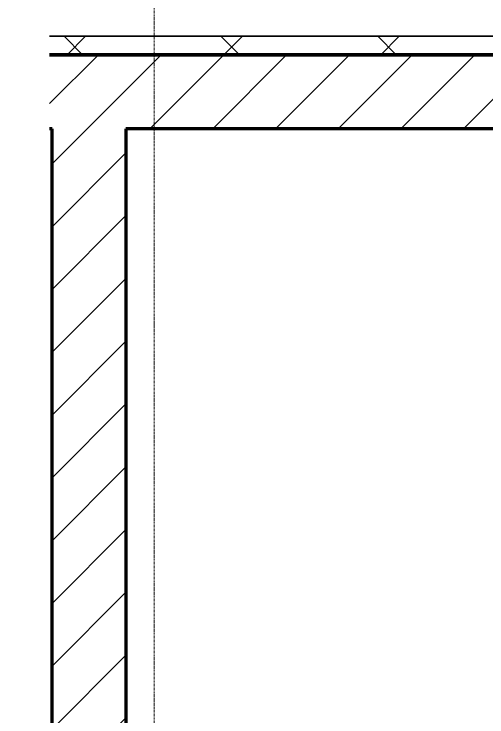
# Model space of a CAD drawing. Header units: millimetres. Extents: x -726012 to -647389, y -20772 to 18805.
# Drawn here: x -722262 to -720982, y 1159 to 3059 of the extents above; entities that cross this region are included whole.
import ezdxf
from ezdxf.xclip import XClip

# ---------------------------------------------------------------- set-up
doc = ezdxf.new("R2010")
doc.units = ezdxf.units.MM
doc.header["$XCLIPFRAME"] = 0
doc.linetypes.add('DPA_Grid _ Level 100', pattern=[10, 5.5, -1.6, 1.3, -1.6])
for name, color, linetype, lineweight in [('A-GLAZ-CURT', 2, 'Continuous', 9), ('A-WALL', 5, 'Continuous', 35), ('A-WALL-FNSH', 2, 'Continuous', 35), ('A-WALL-PATT', 1, 'Continuous', 35), ('S-GRID', 251, 'Continuous', 9)]:
    doc.layers.add(name, color=color, linetype=linetype, lineweight=lineweight)
doc.layers.add('A11_ALU.SOLID SHEET', color=2, linetype='Continuous')
pattern_1 = [(45, (0, 0), (-84.852814, 84.852814), [])]

# ---------------------------------------------------------------- blocks, each defined once
blk = doc.blocks.new('PPLS-PP19_Custom Tile Pattern - Custom Tile Pattern-16106263-4233-01 ENLARGED MULTI-PURPOSE LEVEL - REFLECTED CEILING PLAN - SHEET 4')
at = {"layer": 'A-GLAZ-CURT'}
for p, q in [((-300, 0), (300, 0)), ((300, 0), (-300, 0)), ((-293.1, 0), (-275.8, 0)), ((-275.8, 0), (-293.1, 0)), ((-222.3, 0), (-205, 0)), ((-205, 0), (-222.3, 0)), ((196, 0), (209.7, 0)), ((209.7, 0), (196, 0)), ((210.2, 0), (213.3, 0)), ((213.3, 0), (210.2, 0)), ((230.1, 0), (300, 0)), ((-300, -50), (300, -50)), ((300, -50), (-300, -50))]:
    blk.add_line(p, q, dxfattribs=at)
at = {"layer": 'A-GLAZ-CURT', "flags": 128}
for points in [[(-300, 0), (-291.6, 0), (-283.3, 0), (-275.2, 0), (-267.3, 0), (-259.5, 0), (-251.8, 0), (-244.2, 0), (-236.7, 0), (-229.4, 0), (-222.1, 0), (-214.8, 0), (-207.7, 0), (-200.8, 0)], [(-125.2, 0), (-128.5, 0), (-134.2, 0), (-140, 0), (-145.5, 0), (-150.6, 0), (-155.5, 0), (-160.3, 0), (-164.9, 0), (-169.6, 0), (-174.5, 0), (-179.5, 0), (-184.8, 0), (-190.4, 0), (-196.4, 0), (-202.6, 0), (-209, 0), (-215.7, 0), (-222.6, 0), (-229.7, 0), (-237, 0), (-244.4, 0), (-252, 0), (-259.7, 0), (-267.5, 0), (-275.5, 0), (-283.6, 0), (-291.7, 0), (-300, 0)], [(-199.9, 0), (-194, 0), (-187.5, 0), (-181.4, 0), (-175.6, 0), (-170.3, 0), (-165.6, 0), (-162, 0), (-159.5, 0), (-157.5, 0), (-154.5, 0), (-149.4, 0), (-141.8, 0), (-132.8, 0), (-126.1, 0)]]:
    blk.add_lwpolyline(points, dxfattribs=at)
at = {"layer": 'A-GLAZ-CURT'}
for points, knots in [([(-300, 0), (-284.7, 0), (-236.6, 0), (-179.7, 0), (-143.9, 0), (-131.5, 0)], [-5323.127839, -5323.127839, -5323.127839, -5323.127839, -4502.809032, -2700.551212, -1357.974088, -1357.974088, -1357.974088, -1357.974088]), ([(-199.9, 0), (-204.5, 0), (-229.9, 0), (-262.6, 0), (-294.5, 0), (-300, 0)], [-15457.363222, -15457.363222, -15457.363222, -15457.363222, -15131.813646, -13729.592194, -13439.944408, -13439.944408, -13439.944408, -13439.944408]), ([(-137.9, 0), (-140.6, 0), (-147.7, 0), (-147.7, 0), (-158.7, 0), (-174, 0), (-185.6, 0), (-209.8, 0), (-232, 0), (-255.2, 0), (-262.6, 0), (-264.9, 0), (-265.4, 0)], [-3187.727384, -3187.727384, -3187.727384, -3187.727384, -2919.378265, -2477.344047, -2237.412286, -2029.680487, -1755.085331, -1400.429864, -858.079193, -543.655514, -208.940337, 0, 0, 0, 0]), ([(-258.6, 0), (-257.9, 0), (-254.3, 0), (-241.2, 0), (-226, 0), (-213.1, 0), (-205.2, 0), (-201.1, 0), (-200, 0)], [-5722.54675, -5722.54675, -5722.54675, -5722.54675, -5657.471696, -5413.335975, -5017.494783, -4832.723979, -4666.091899, -4608.762483, -4608.762483, -4608.762483, -4608.762483]), ([(-200.7, 0), (-208, 0), (-217.8, 0), (-231.3, 0), (-233.5, 0), (-234, 0)], [-1365.823924, -1365.823924, -1365.823924, -1365.823924, -978.033455, -846.069444, -682.911962, -682.911962, -682.911962, -682.911962]), ([(-233.5, 0), (-233.4, 0), (-232.4, 0), (-230.7, 0), (-225.3, 0), (-223.6, 0)], [-455.274641, -455.274641, -455.274641, -455.274641, -440.605512, -119.536984, 0, 0, 0, 0]), ([(-223.6, 0), (-219.4, 0), (-206.2, 0), (-188.6, 0), (-169, 0), (-152.1, 0), (-138.8, 0), (-132.7, 0), (-131.5, 0)], [-5463.295695, -5463.295695, -5463.295695, -5463.295695, -5161.076232, -4739.070012, -4465.409639, -4149.119819, -3839.893365, -3752.556287, -3752.556287, -3752.556287, -3752.556287]), ([(-199.9, 0), (-195.2, 0), (-184.8, 0), (-171.8, 0), (-158.7, 0), (-157.2, 0)], [-4605.565332, -4605.565332, -4605.565332, -4605.565332, -4349.945572, -4000.813434, -3840.635403, -3840.635403, -3840.635403, -3840.635403]), ([(-133.8, 0), (-135.5, 0), (-137.8, 0), (-149.3, 0), (-162, 0), (-177.9, 0), (-191.8, 0), (-199.1, 0), (-199.9, 0)], [-2731.647847, -2731.647847, -2731.647847, -2731.647847, -2418.507304, -2308.929706, -2113.765672, -1763.376603, -1422.553702, -1379.947722, -1379.947722, -1379.947722, -1379.947722]), ([(-132.1, 0), (-133, 0), (-152.8, 0), (-175.3, 0), (-199.1, 0)], [-17217.297136, -17217.297136, -17217.297136, -17217.297136, -17136.203329, -15473.903569, -15473.903569, -15473.903569, -15473.903569]), ([(-152.3, 0), (-151, 0), (-147.7, 0), (-143.6, 0), (-138.6, 0)], [-3494.978217, -3494.978217, -3494.978217, -3494.978217, -3371.022232, -3227.460399, -3227.460399, -3227.460399, -3227.460399]), ([(-118.8, 0), (-121.9, 0), (-126.3, 0), (-137, 0), (-147.5, 0), (-150, 0), (-150.6, 0)], [-5938.474035, -5938.474035, -5938.474035, -5938.474035, -5700.061948, -5508.838257, -5298.784692, -5196.16478, -5196.16478, -5196.16478, -5196.16478]), ([(-150.3, 0), (-150.1, 0), (-147.7, 0), (-143.5, 0), (-135, 0), (-131.6, 0)], [-4948.728362, -4948.728362, -4948.728362, -4948.728362, -4883.323924, -4440.880425, -4206.419108, -4206.419108, -4206.419108, -4206.419108]), ([(-26.8, 0), (-27.8, 0), (-36.2, 0), (-53.5, 0), (-78.2, 0), (-110.9, 0), (-130.5, 0), (-147.7, 0), (-149.1, 0)], [-8718.362214, -8718.362214, -8718.362214, -8718.362214, -8532.293389, -8073.216054, -7508.296369, -7004.680444, -6449.282163, -6277.220794, -6277.220794, -6277.220794, -6277.220794]), ([(-148.2, 0), (-146.9, 0), (-140.1, 0), (-137.3, 0), (-134.4, 0), (-132, 0), (-131.7, 0)], [-6162.058746, -6162.058746, -6162.058746, -6162.058746, -6017.569127, -5560.701257, -5364.112219, -5347.262158, -5347.262158, -5347.262158, -5347.262158]), ([(-132.6, 0), (-134.4, 0), (-140.7, 0), (-146.1, 0), (-146.9, 0)], [-840.6849, -840.6849, -840.6849, -840.6849, -741.901385, -489.130243, -489.130243, -489.130243, -489.130243]), ([(-146.7, 0), (-146.6, 0), (-145.5, 0), (-139.2, 0), (-134, 0), (-131.5, 0)], [-420.34245, -420.34245, -420.34245, -420.34245, -406.956646, -290.263673, -148.466166, -148.466166, -148.466166, -148.466166]), ([(-132.1, 0), (-133, 0), (-133.6, 0), (-134.1, 0), (-134.1, 0)], [-8393.731839, -8393.731839, -8393.731839, -8393.731839, -8266.114998, -8246.473386, -8246.473386, -8246.473386, -8246.473386]), ([(-120.1, 0), (-120.1, 0), (-120.2, 0), (-121.3, 0), (-129.2, 0), (-133.8, 0)], [-2933.992132, -2933.992132, -2933.992132, -2933.992132, -2920.575025, -2840.280255, -2731.647847, -2731.647847, -2731.647847, -2731.647847]), ([(-72.9, 0), (-75.5, 0), (-90.8, 0), (-112.3, 0), (-131.5, 0)], [-19442.345229, -19442.345229, -19442.345229, -19442.345229, -18935.241197, -17233.577121, -17233.577121, -17233.577121, -17233.577121]), ([(-131.5, 0), (-129.3, 0), (-122.7, 0), (-107.3, 0), (-90.4, 0), (-75.3, 0), (-68.4, 0), (-65.1, 0), (-63.6, 0)], [-4205.913318, -4205.913318, -4205.913318, -4205.913318, -4054.690705, -3793.097032, -3402.597032, -3144.956779, -3050.982048, -2969.237017, -2969.237017, -2969.237017, -2969.237017]), ([(-86.2, 0), (-91.4, 0), (-104.1, 0), (-120.3, 0), (-130, 0), (-131.5, 0)], [-1681.3698, -1681.3698, -1681.3698, -1681.3698, -1374.161226, -945.742622, -859.777013, -859.777013, -859.777013, -859.777013]), ([(-131.1, 0), (-129.8, 0), (-126.6, 0), (-124.2, 0), (-123.4, 0), (-123.3, 0)], [-3743.369272, -3743.369272, -3743.369272, -3743.369272, -3647.167523, -3488.92562, -3439.852845, -3439.852845, -3439.852845, -3439.852845]), ([(-130.9, 0), (-130.6, 0), (-127.6, 0), (-117.3, 0), (-92, 0), (-75.7, 0), (-66.9, 0), (-64.1, 0)], [-7362.922666, -7362.922666, -7362.922666, -7362.922666, -7293.749979, -6839.55839, -6236.997189, -5713.340575, -5301.30432, -5301.30432, -5301.30432, -5301.30432]), ([(-130.8, 0), (-127.7, 0), (-120.2, 0), (-110.8, 0), (-99.5, 0), (-91.5, 0)], [-1330.78196, -1330.78196, -1330.78196, -1330.78196, -1002.059161, -460.363443, 0, 0, 0, 0]), ([(-113.4, 0), (-113.4, 0), (-114, 0), (-119.7, 0), (-125.4, 0), (-127, 0), (-127.4, 0)], [-328.499627, -328.499627, -328.499627, -328.499627, -282.672656, -98.539552, -24.539552, 0, 0, 0, 0]), ([(-126.5, 0), (-122.4, 0), (-108.7, 0), (-86.7, 0), (-63.4, 0), (-54.4, 0), (-48.5, 0), (-30.8, 0), (-18.6, 0), (-1.3, 0), (4.5, 0)], [-5231.017328, -5231.017328, -5231.017328, -5231.017328, -4994.692869, -4542.524482, -4008.285538, -3689.699207, -3546.54457, -3315.260113, -2864.387349, -2490.960632, -2490.960632, -2490.960632, -2490.960632]), ([(-125.2, 0), (-124.9, 0), (-122, 0), (-113, 0), (-98.9, 0), (-85.3, 0), (-71.7, 0), (-65.9, 0), (-65.1, 0)], [-3362.7396, -3362.7396, -3362.7396, -3362.7396, -3342.215224, -3074.362186, -2902.289527, -2605.247022, -2322.099534, -2241.8264, -2241.8264, -2241.8264, -2241.8264]), ([(-122.1, 0), (-122, 0), (-121.7, 0), (-121.2, 0), (-120.9, 0)], [-3136.336417, -3136.336417, -3136.336417, -3136.336417, -3110.304437, -3035.164275, -3035.164275, -3035.164275, -3035.164275]), ([(-36.3, 0), (-36.4, 0), (-37.3, 0), (-45, 0), (-46.1, 0), (-60.6, 0), (-81.2, 0), (-99.5, 0), (-114, 0), (-117.3, 0), (-118.8, 0)], [-1855.773136, -1855.773136, -1855.773136, -1855.773136, -1810.870157, -1672.078046, -1405.135169, -1060.00838, -740.068933, -229.489605, -116.330425, 0, 0, 0, 0]), ([(-117.7, 0), (-117.2, 0), (-114.8, 0), (-113.4, 0), (-113.4, 0)], [-821.249067, -821.249067, -821.249067, -821.249067, -394.672656, -330.879064, -330.879064, -330.879064, -330.879064]), ([(-63.2, 0), (-69.5, 0), (-86.1, 0), (-107.6, 0), (-116.6, 0), (-117.6, 0)], [-2766.685341, -2766.685341, -2766.685341, -2766.685341, -2193.204658, -1433.981041, -985.49888, -985.49888, -985.49888, -985.49888]), ([(-115.8, 0), (-115, 0), (-110.4, 0), (-96.8, 0), (-79.7, 0), (-68.6, 0), (-63.2, 0)], [-5724.064692, -5724.064692, -5724.064692, -5724.064692, -5430.283136, -5103.229623, -4799.173296, -4514.746064, -4514.746064, -4514.746064, -4514.746064]), ([(5.2, 0), (4.4, 0), (0.6, 0), (-12.2, 0), (-25.6, 0), (-40, 0), (-56.2, 0), (-75.6, 0), (-94, 0), (-112, 0), (-114.9, 0), (-115.6, 0)], [-2782.649072, -2782.649072, -2782.649072, -2782.649072, -2720.818881, -2518.50168, -2125.455881, -1792.521578, -1466.981642, -1208.454564, -789.402658, -501.969187, -243.577221, -243.577221, -243.577221, -243.577221]), ([(-91.5, 0), (-90.1, 0), (-84.7, 0), (-77.4, 0), (-72.7, 0), (-72.6, 0), (-72.6, 0)], [-19832.387487, -19832.387487, -19832.387487, -19832.387487, -19753.885894, -19541.04734, -19478.625389, -19471.062469, -19471.062469, -19471.062469, -19471.062469]), ([(-64, 0), (-64.1, 0), (-72.5, 0), (-80.6, 0), (-86.2, 0)], [-2171.769325, -2171.769325, -2171.769325, -2171.769325, -2007.031671, -1681.3698, -1681.3698, -1681.3698, -1681.3698]), ([(-29, 0), (-34, 0), (-43.7, 0), (-56.4, 0), (-71.7, 0), (-77.8, 0), (-82.7, 0), (-83.3, 0), (-83.3, 0)], [-2680.714891, -2680.714891, -2680.714891, -2680.714891, -2413.671296, -2161.752162, -2006.592567, -1646.621388, -1424.436217, -1393.971743, -1393.971743, -1393.971743, -1393.971743]), ([(-83.3, 0), (-83.3, 0), (-82.9, 0), (-76.1, 0), (-63, 0), (-48.1, 0), (-36.5, 0), (-33.6, 0), (-29.9, 0), (-28.6, 0)], [-1393.4169, -1393.4169, -1393.4169, -1393.4169, -1353.722004, -1274.333717, -1073.56893, -651.549973, -296.515819, -83.513472, 0, 0, 0, 0]), ([(-64.2, 0), (-65.2, 0), (-66.2, 0), (-66.4, 0), (-66.4, 0)], [-2664.77252, -2664.77252, -2664.77252, -2664.77252, -2542.574734, -2498.224237, -2498.224237, -2498.224237, -2498.224237]), ([(-66.4, 0), (-66.4, 0), (-65.3, 0), (-63.8, 0), (-63.3, 0)], [-2493.31794, -2493.31794, -2493.31794, -2493.31794, -2315.303971, -2211.833632, -2211.833632, -2211.833632, -2211.833632]), ([(31.2, 0), (26, 0), (12, 0), (-16.9, 0), (-44.7, 0), (-60.6, 0), (-63.4, 0)], [-4496.803627, -4496.803627, -4496.803627, -4496.803627, -4222.080604, -3745.412743, -2981.410125, -2692.562022, -2692.562022, -2692.562022, -2692.562022]), ([(-63.1, 0), (-62.4, 0), (-61.2, 0), (-60.4, 0), (-60, 0)], [-5246.884568, -5246.884568, -5246.884568, -5246.884568, -5140.470607, -5006.787413, -5006.787413, -5006.787413, -5006.787413]), ([(-63.1, 0), (-61.2, 0), (-57.3, 0), (-54.5, 0), (-45.2, 0), (-40.8, 0), (-40.5, 0), (-40.4, 0)], [-2959.965625, -2959.965625, -2959.965625, -2959.965625, -2851.217951, -2734.127174, -2474.780881, -2410.990208, -2350.645972, -2350.645972, -2350.645972, -2350.645972]), ([(-62.7, 0), (-54.3, 0), (-36.8, 0), (-12.8, 0), (0.4, 0), (4.3, 0)], [-4506.178587, -4506.178587, -4506.178587, -4506.178587, -4065.652676, -3589.737505, -3288.292483, -3288.292483, -3288.292483, -3288.292483]), ([(-62.5, 0), (-60.4, 0), (-51.9, 0), (-34.4, 0), (-29.8, 0), (-29.2, 0)], [-2165.127672, -2165.127672, -2165.127672, -2165.127672, -1809.437387, -963.711516, -666.19313, -666.19313, -666.19313, -666.19313]), ([(-36.6, 0), (-36.6, 0), (-40.4, 0), (-44.3, 0), (-53.7, 0), (-61.8, 0), (-62.3, 0)], [-4069.478503, -4069.478503, -4069.478503, -4069.478503, -3858.647035, -3538.256648, -2842.901703, -2792.246826, -2792.246826, -2792.246826, -2792.246826]), ([(-58.8, 0), (-58.4, 0), (-57.3, 0), (-54.2, 0), (-46.3, 0), (-42.6, 0), (-41.8, 0)], [-4859.52896, -4859.52896, -4859.52896, -4859.52896, -4680.891996, -4469.85053, -4321.566175, -4270.495146, -4270.495146, -4270.495146, -4270.495146]), ([(76.6, 0), (74.8, 0), (67.7, 0), (53.5, 0), (37, 0), (24.1, 0), (12.8, 0), (-2.9, 0), (-20.6, 0), (-32.8, 0), (-44.9, 0), (-51.4, 0), (-51.8, 0)], [-3095.572228, -3095.572228, -3095.572228, -3095.572228, -2950.589685, -2634.532728, -2313.748533, -2106.613311, -1925.670641, -1617.263037, -1290.787923, -1039.307308, -819.71621, -644.910881, -644.910881, -644.910881, -644.910881]), ([(-51.8, 0), (-51.8, 0), (-51.8, 0), (-47.4, 0), (-46, 0), (-40.2, 0), (-36.8, 0)], [-632.814994, -632.814994, -632.814994, -632.814994, -627.965721, -508.377888, -260.442412, 0, 0, 0, 0]), ([(-41.8, 0), (-39.9, 0), (-37.7, 0), (-36.9, 0), (-36.8, 0)], [-4270.495146, -4270.495146, -4270.495146, -4270.495146, -4161.040818, -4106.245333, -4106.245333, -4106.245333, -4106.245333]), ([(-36.8, 0), (-32.4, 0), (-19.2, 0), (8.8, 0), (42.7, 0), (65.5, 0), (73.1, 0)], [-6191.144455, -6191.144455, -6191.144455, -6191.144455, -5862.463379, -5340.621928, -4573.028122, -4127.429637, -4127.429637, -4127.429637, -4127.429637]), ([(-36.3, 0), (-36.3, 0), (-34.7, 0), (-28.9, 0), (-27, 0), (-26.5, 0)], [-9150.272121, -9150.272121, -9150.272121, -9150.272121, -9057.163041, -8919.836787, -8834.607043, -8834.607043, -8834.607043, -8834.607043]), ([(30.8, 0), (29.3, 0), (20.1, 0), (3.5, 0), (-16.6, 0), (-34.8, 0), (-36, 0)], [-10462.034656, -10462.034656, -10462.034656, -10462.034656, -10363.088938, -9884.23066, -9424.652049, -9182.880979, -9182.880979, -9182.880979, -9182.880979]), ([(-33.3, 0), (-33.3, 0), (-32.9, 0), (-31.2, 0), (-30.5, 0)], [-2415.024266, -2415.024266, -2415.024266, -2415.024266, -2357.633367, -2323.618664, -2323.618664, -2323.618664, -2323.618664]), ([(4.2, 0), (3.1, 0), (-4.6, 0), (-17.8, 0), (-30.6, 0), (-31.8, 0), (-32, 0)], [-3388.610552, -3388.610552, -3388.610552, -3388.610552, -3333.063701, -2994.501669, -2698.150104, -2614.070998, -2614.070998, -2614.070998, -2614.070998]), ([(-30.8, 0), (-30.7, 0), (-30, 0), (-23.5, 0), (-15.8, 0), (-15.2, 0)], [-54176.191683, -54176.191683, -54176.191683, -54176.191683, -54157.274271, -53749.15266, -53717.791567, -53717.791567, -53717.791567, -53717.791567]), ([(-30.5, 0), (-27.1, 0), (-17.8, 0), (6, 0), (22.1, 0), (37.4, 0), (45.9, 0), (57.8, 0), (64.5, 0), (71.6, 0), (73.1, 0), (73.5, 0)], [-2323.618664, -2323.618664, -2323.618664, -2323.618664, -2142.497158, -1716.209403, -1206.526904, -1089.329421, -901.315459, -753.071572, -495.328968, -421.953223, -392.712471, -392.712471, -392.712471, -392.712471]), ([(-13, 0), (-14.4, 0), (-17.7, 0), (-26, 0), (-29.5, 0), (-30.2, 0)], [-55207.591944, -55207.591944, -55207.591944, -55207.591944, -54789.006179, -54461.685999, -54290.791712, -54290.791712, -54290.791712, -54290.791712]), ([(-29, 0), (-28.7, 0), (-27.4, 0), (-24.5, 0), (-22.6, 0)], [-166.548282, -166.548282, -166.548282, -166.548282, -102.06493, 0, 0, 0, 0]), ([(4.3, 0), (3.4, 0), (-2.2, 0), (-13.9, 0), (-24.9, 0), (-29, 0)], [-3375.715047, -3375.715047, -3375.715047, -3375.715047, -3285.499107, -2903.012179, -2680.714891, -2680.714891, -2680.714891, -2680.714891]), ([(-28.6, 0), (-26.9, 0), (-20.3, 0), (-11.5, 0), (-1.4, 0), (4.1, 0), (4.4, 0)], [-5361.429781, -5361.429781, -5361.429781, -5361.429781, -5261.36855, -5050.479954, -4785.90057, -4765.715361, -4765.715361, -4765.715361, -4765.715361]), ([(-22.6, 0), (-20.3, 0), (-17, 0), (-11.4, 0), (-7.7, 0), (-6.6, 0), (-6.4, 0)], [-56468.192263, -56468.192263, -56468.192263, -56468.192263, -56344.022017, -56303.229861, -56166.290093, -56124.392176, -56124.392176, -56124.392176, -56124.392176]), ([(-15.2, 0), (-13.1, 0), (7.5, 0), (42.8, 0), (88.7, 0), (120.6, 0), (138.3, 0), (138.5, 0)], [-461.142613, -461.142613, -461.142613, -461.142613, -429.606584, -390.253598, -346.313304, -291.370682, -290.5735, -290.5735, -290.5735, -290.5735]), ([(-6.5, 0), (-6.7, 0), (-7.2, 0), (-7.6, 0), (-7.8, 0)], [-56009.792147, -56009.792147, -56009.792147, -56009.792147, -55949.290093, -55895.192118, -55895.192118, -55895.192118, -55895.192118]), ([(-2.6, 0), (-2.5, 0), (-1.2, 0), (4.9, 0), (16, 0), (22.5, 0), (24.5, 0)], [-226.825321, -226.825321, -226.825321, -226.825321, -220.269177, -206.416616, -198.214427, -187.717507, -187.717507, -187.717507, -187.717507]), ([(4.4, 0), (3, 0), (0.5, 0), (-1.7, 0), (-2.3, 0)], [-258.111572, -258.111572, -258.111572, -258.111572, -246.234814, -234.646884, -234.646884, -234.646884, -234.646884]), ([(103.1, 0), (101.1, 0), (86.3, 0), (63.3, 0), (35.8, 0), (15.9, 0), (8.3, 0), (5.1, 0)], [-375.435014, -375.435014, -375.435014, -375.435014, -369.147452, -330.153101, -307.516438, -285.83788, -259.883102, -259.883102, -259.883102, -259.883102]), ([(5.1, 0), (8.1, 0), (13.8, 0), (21.2, 0), (24.6, 0), (24.7, 0), (24.7, 0)], [-4753.590916, -4753.590916, -4753.590916, -4753.590916, -4596.498881, -4445.288762, -4384.376941, -4376.041937, -4376.041937, -4376.041937, -4376.041937]), ([(70.6, 0), (66.2, 0), (55.8, 0), (39.6, 0), (25.8, 0), (12.2, 0), (5.1, 0)], [-4647.237329, -4647.237329, -4647.237329, -4647.237329, -4326.416877, -4098.545751, -3766.694881, -3404.299685, -3404.299685, -3404.299685, -3404.299685]), ([(8.3, 0), (8.2, 0), (7.6, 0), (6.4, 0), (5.2, 0)], [-3574.286521, -3574.286521, -3574.286521, -3574.286521, -3526.962355, -3407.196092, -3407.196092, -3407.196092, -3407.196092]), ([(5.2, 0), (5.7, 0), (11.4, 0), (15, 0), (22.9, 0), (31, 0), (39, 0), (51.2, 0), (58.7, 0), (61.3, 0), (61.5, 0)], [-2474.904177, -2474.904177, -2474.904177, -2474.904177, -2439.246196, -2084.094819, -1956.422387, -1818.904206, -1645.594513, -1443.202566, -1228.752106, -1120.932285, -1120.932285, -1120.932285, -1120.932285]), ([(5.3, 0), (7.7, 0), (9.7, 0), (10.1, 0), (10.2, 0)], [-3263.258345, -3263.258345, -3263.258345, -3263.258345, -3066.359526, -3044.715262, -3044.715262, -3044.715262, -3044.715262]), ([(9.3, 0), (9.1, 0), (8.2, 0), (7, 0), (6, 0)], [-2922.926651, -2922.926651, -2922.926651, -2922.926651, -2882.788014, -2801.138041, -2801.138041, -2801.138041, -2801.138041]), ([(24.7, 0), (24.5, 0), (21, 0), (15.5, 0), (10.8, 0), (9.6, 0)], [-4368.572414, -4368.572414, -4368.572414, -4368.572414, -4306.476363, -4080.000647, -3772.857994, -3772.857994, -3772.857994, -3772.857994]), ([(18.2, 0), (19.1, 0), (24.3, 0), (25.7, 0), (26.1, 0)], [-5700.113719, -5700.113719, -5700.113719, -5700.113719, -5554.232259, -5302.431367, -5302.431367, -5302.431367, -5302.431367]), ([(73.5, 0), (73.4, 0), (70.1, 0), (62.3, 0), (51.8, 0), (43.8, 0), (29.5, 0), (20.7, 0), (18.9, 0), (18.2, 0)], [-6928.505518, -6928.505518, -6928.505518, -6928.505518, -6924.452779, -6738.82075, -6548.303034, -6314.283804, -6135.05769, -5972.647715, -5832.674503, -5832.674503, -5832.674503, -5832.674503]), ([(27.4, 0), (27.9, 0), (29.5, 0), (38.1, 0), (53.1, 0), (67.2, 0), (73, 0)], [-5037.309798, -5037.309798, -5037.309798, -5037.309798, -4887.603822, -4705.298446, -4353.683244, -3976.823525, -3976.823525, -3976.823525, -3976.823525]), ([(27.9, 0), (29.1, 0), (33.4, 0), (48.4, 0), (62.6, 0), (71.5, 0), (73.5, 0)], [-147.777612, -147.777612, -147.777612, -147.777612, -135.792042, -118.513713, -97.899267, -92.351397, -92.351397, -92.351397, -92.351397]), ([(53.2, 0), (53.1, 0), (52.2, 0), (45, 0), (36.5, 0), (30.8, 0)], [-622.740158, -622.740158, -622.740158, -622.740158, -566.066452, -360.610861, 0, 0, 0, 0]), ([(136.4, 0), (121.7, 0), (86.9, 0), (51.2, 0), (31.2, 0)], [-106.750556, -106.750556, -106.750556, -106.750556, -59.610984, 0, 0, 0, 0]), ([(168.4, 0), (167.7, 0), (162.5, 0), (147, 0), (109.8, 0), (76.9, 0), (57.8, 0), (46.5, 0), (41.2, 0), (36, 0), (35.5, 0), (35.5, 0)], [-543.375029, -543.375029, -543.375029, -543.375029, -530.793311, -458.593899, -401.860199, -357.622665, -341.267687, -334.000314, -326.15566, -319.318397, -317.489778, -317.489778, -317.489778, -317.489778]), ([(36.3, 0), (37.8, 0), (48.8, 0), (59.6, 0), (69, 0), (73.5, 0)], [-314.598523, -314.598523, -314.598523, -314.598523, -305.899624, -287.17622, -270.618293, -270.618293, -270.618293, -270.618293]), ([(61.5, 0), (61.5, 0), (61.2, 0), (54.6, 0), (53.7, 0), (53.6, 0)], [-1113.311073, -1113.311073, -1113.311073, -1113.311073, -1096.402191, -891.204116, -747.28819, -747.28819, -747.28819, -747.28819]), ([(73.6, 0), (73, 0), (72.1, 0), (71, 0), (70.6, 0)], [-78.347811, -78.347811, -78.347811, -78.347811, -31.537676, 0, 0, 0, 0]), ([(73.5, 0), (73.6, 0), (76.7, 0), (84.8, 0), (86, 0), (92.5, 0), (94.3, 0)], [-3965.050701, -3965.050701, -3965.050701, -3965.050701, -3960.84581, -3759.045785, -3336.541051, -2783.776468, -2783.776468, -2783.776468, -2783.776468]), ([(73.5, 0), (73.9, 0), (78.1, 0), (82.1, 0), (83.7, 0)], [-4119.403463, -4119.403463, -4119.403463, -4119.403463, -4094.177415, -3869.465285, -3869.465285, -3869.465285, -3869.465285]), ([(73.7, 0), (79.3, 0), (99.5, 0), (124.5, 0), (132.4, 0), (134.6, 0)], [-270.319199, -270.319199, -270.319199, -270.319199, -249.500363, -194.761443, -152.241002, -152.241002, -152.241002, -152.241002]), ([(73.7, 0), (74.4, 0), (75.4, 0), (76, 0), (76.2, 0)], [-387.269777, -387.269777, -387.269777, -387.269777, -334.951786, -290.452333, -290.452333, -290.452333, -290.452333]), ([(74, 0), (83.6, 0), (102.1, 0), (116.4, 0), (128.6, 0), (128.9, 0)], [-91.861759, -91.861759, -91.861759, -91.861759, -63.759246, -39.050993, -35.895543, -35.895543, -35.895543, -35.895543]), ([(114.4, 0), (114.2, 0), (112.1, 0), (105.4, 0), (92.4, 0), (85.8, 0), (77.7, 0), (74.5, 0)], [-8148.58938, -8148.58938, -8148.58938, -8148.58938, -8105.191388, -7723.759874, -7531.75727, -7135.649961, -6947.744629, -6947.744629, -6947.744629, -6947.744629]), ([(94.4, 0), (94.4, 0), (94.6, 0), (99.1, 0), (109, 0), (120.8, 0), (139.9, 0), (163.3, 0), (185.2, 0), (193.6, 0), (194.7, 0), (194.8, 0)], [-2348.345796, -2348.345796, -2348.345796, -2348.345796, -2310.419338, -2233.599744, -2052.234781, -1843.028543, -1530.39897, -1095.004608, -529.74427, -295.064701, -265.121568, -265.121568, -265.121568, -265.121568]), ([(129, 0), (129, 0), (124.4, 0), (122.4, 0), (115, 0), (108, 0), (103.1, 0)], [-35.386604, -35.386604, -35.386604, -35.386604, -31.430235, -22.807238, -15.488593, 0, 0, 0, 0]), ([(157.9, 0), (156.8, 0), (151.7, 0), (143.3, 0), (134, 0), (126.2, 0), (118.6, 0), (114.2, 0), (112, 0), (105.7, 0), (105.2, 0), (105.2, 0)], [-10292.955006, -10292.955006, -10292.955006, -10292.955006, -10098.273015, -9847.788484, -9677.714971, -9567.007022, -9453.21225, -9220.200448, -9012.77275, -8966.157302, -8929.495943, -8929.495943, -8929.495943, -8929.495943]), ([(105.3, 0), (105.5, 0), (111, 0), (112.7, 0), (113.6, 0)], [-8920.561005, -8920.561005, -8920.561005, -8920.561005, -8814.835624, -8577.462505, -8577.462505, -8577.462505, -8577.462505]), ([(128.6, 0), (128.8, 0), (130.2, 0), (139.3, 0), (152.7, 0), (161.2, 0), (162.2, 0), (162.8, 0)], [-633.326174, -633.326174, -633.326174, -633.326174, -627.736123, -618.981161, -602.094757, -592.980799, -581.414464, -581.414464, -581.414464, -581.414464]), ([(137.1, 0), (136, 0), (133.6, 0), (129.9, 0), (129.1, 0)], [-670.405967, -670.405967, -670.405967, -670.405967, -651.020627, -640.742133, -640.742133, -640.742133, -640.742133]), ([(193.8, 0), (193.3, 0), (190.1, 0), (183.1, 0), (171, 0), (161.9, 0), (161.3, 0), (158.4, 0), (157.9, 0), (157.8, 0)], [-11665.349007, -11665.349007, -11665.349007, -11665.349007, -11565.880756, -11105.624034, -10839.086983, -10768.332124, -10666.779182, -10580.760289, -10550.278881, -10550.278881, -10550.278881, -10550.278881]), ([(209.5, 0), (208.1, 0), (193.7, 0), (177.4, 0), (159.3, 0), (158.3, 0), (158.3, 0)], [-192.73867, -192.73867, -192.73867, -192.73867, -187.987675, -143.776725, -129.632772, -123.352749, -123.352749, -123.352749, -123.352749]), ([(159.1, 0), (159.1, 0), (160.8, 0), (165.2, 0), (174.2, 0), (186, 0), (208.8, 0), (219.4, 0), (230.1, 0)], [-115.643202, -115.643202, -115.643202, -115.643202, -114.681583, -87.660824, -65.295536, -41.623857, -24.459831, 0, 0, 0, 0]), ([(162.8, 0), (165.4, 0), (170.9, 0), (172.6, 0), (172.6, 0)], [-111.264224, -111.264224, -111.264224, -111.264224, -56.742688, -19.085662, -19.085662, -19.085662, -19.085662]), ([(210, 0), (208, 0), (196.2, 0), (183, 0), (174.3, 0), (169.7, 0), (169, 0)], [-8813.02241, -8813.02241, -8813.02241, -8813.02241, -8717.832359, -8253.978395, -8152.463617, -8069.855175, -8069.855175, -8069.855175, -8069.855175]), ([(210.1, 0), (208.3, 0), (202.7, 0), (187.5, 0), (175.3, 0), (169.5, 0)], [-194.349282, -194.349282, -194.349282, -194.349282, -184.406837, -162.427601, -142.916156, -142.916156, -142.916156, -142.916156]), ([(171.5, 0), (176.5, 0), (193.2, 0), (201.7, 0), (207.2, 0), (209.7, 0), (210.1, 0)], [-7971.819559, -7971.819559, -7971.819559, -7971.819559, -7784.112253, -7606.717214, -7289.299508, -7215.560471, -7215.560471, -7215.560471, -7215.560471]), ([(172.1, 0), (177.7, 0), (187.9, 0), (201.1, 0), (207.5, 0), (214, 0), (215.1, 0)], [-255.364076, -255.364076, -255.364076, -255.364076, -237.955587, -223.92608, -215.862851, -208.75215, -208.75215, -208.75215, -208.75215]), ([(300, 0), (286.5, 0), (256, 0), (225.4, 0), (210.1, 0)], [-285.253232, -285.253232, -285.253232, -285.253232, -244.693688, -193.394114, -193.394114, -193.394114, -193.394114]), ([(247.1, 0), (246.8, 0), (245, 0), (238.3, 0), (226.6, 0), (221.9, 0), (214.2, 0), (210.1, 0)], [-9649.085549, -9649.085549, -9649.085549, -9649.085549, -9581.591397, -9406.094246, -9221.510254, -9016.44624, -8815.923397, -8815.923397, -8815.923397, -8815.923397]), ([(215.2, 0), (214.6, 0), (212.7, 0), (210.9, 0), (210.2, 0)], [-203.825446, -203.825446, -203.825446, -203.825446, -198.527383, -194.454786, -194.454786, -194.454786, -194.454786]), ([(210.8, 0), (211.8, 0), (216.4, 0), (242, 0), (266.7, 0), (281.7, 0), (291.7, 0), (296.5, 0), (297.9, 0), (298.1, 0)], [-7179.657833, -7179.657833, -7179.657833, -7179.657833, -7042.621073, -6582.165592, -6068.460911, -5766.029927, -5566.724884, -5280.360606, -5199.253518, -5199.253518, -5199.253518, -5199.253518]), ([(300, 0), (288.2, 0), (262, 0), (230.4, 0), (219.9, 0), (219, 0)], [-12528.858583, -12528.858583, -12528.858583, -12528.858583, -11905.454923, -11162.864862, -10856.732305, -10856.732305, -10856.732305, -10856.732305]), ([(219.9, 0), (220.9, 0), (227.8, 0), (242.1, 0), (246.5, 0), (247, 0)], [-10670.940496, -10670.940496, -10670.940496, -10670.940496, -10511.382485, -9925.173265, -9834.877357, -9834.877357, -9834.877357, -9834.877357]), ([(284.8, 0), (284.8, 0), (285.1, 0), (287.5, 0), (293.6, 0), (297.8, 0), (300, 0)], [-4110.630118, -4110.630118, -4110.630118, -4110.630118, -4053.389046, -3959.664717, -3862.421465, -3746.95702, -3746.95702, -3746.95702, -3746.95702]), ([(297.4, 0), (295.8, 0), (291.6, 0), (285.4, 0), (284.9, 0)], [-4803.172655, -4803.172655, -4803.172655, -4803.172655, -4358.271401, -4143.037883, -4143.037883, -4143.037883, -4143.037883])]:
    blk.add_open_spline(points, degree=3, knots=knots, dxfattribs=at)
for points in [[(-134.1, 0), (-133.6, 0), (-132.8, 0), (-131.6, 0)], [(-127.4, 0), (-129.4, 0), (-130.7, 0), (-131.7, 0)], [(-131.6, 0), (-130.2, 0), (-128.4, 0), (-126.5, 0)], [(-131.1, 0), (-128.7, 0), (-126.7, 0), (-125.2, 0)], [(-39.8, 0), (-39.1, 0), (-38.1, 0), (-37.4, 0)], [(24.5, 0), (25.2, 0), (25.7, 0), (26, 0)], [(76.2, 0), (75.8, 0), (75.1, 0), (74.1, 0)], [(80.3, 0), (79.6, 0), (78.3, 0), (76.6, 0)], [(84.1, 0), (83.5, 0), (82.4, 0), (81.7, 0)], [(168.7, 0), (168.7, 0), (169.8, 0), (171.5, 0)], [(195.1, 0), (194.9, 0), (194.4, 0), (193.8, 0)]]:
    blk.add_open_spline(points, degree=3, dxfattribs=at)
blk = doc.blocks.new('*U885')
at = {"layer": 'A-GLAZ-CURT'}
blk.add_blockref('PPLS-PP19_Custom Tile Pattern - Custom Tile Pattern-16106263-4233-01 ENLARGED MULTI-PURPOSE LEVEL - REFLECTED CEILING PLAN - SHEET 4', (-45000, 10540.4), dxfattribs=at)
blk = doc.blocks.new('*U1287')
blk.add_lwpolyline([(21173.4, -580), (28210, -580), (28210, -6850), (45954.2, -6850), (45954.2, 600), (82995.1, 600), (83086.5, 650), (90052, 650), (90392, 990), (103159.2, 990), (103159.2, 4990), (21173.4, 4990), (21173.4, 3485.5), (21203.4, 3485.5), (21203.4, 925.5), (21173.4, 925.5), (21173.4, -580)])
blk = doc.blocks.new('*U1069')
at = {"layer": 'S-GRID', "linetype": 'DPA_Grid _ Level 100'}
blk.add_line((-45600, -12746.5), (-45600, 25446.8), dxfattribs=at)

msp = doc.modelspace()

# ---------------------------------------------------------------- hatches: boundary and pattern name
at = {"layer": 'A-WALL-PATT', "lineweight": 9}
h = msp.add_hatch(dxfattribs=at)
h.set_pattern_fill('FP_3', color=256, style=0, pattern_type=2)
h.set_pattern_definition([(45, (0, 0), (-212.13203, 212.13203), []), (135, (0, 0), (-212.13203, -212.13203), [])])
h.paths.add_polyline_path([(-716522.4, 2949), (-716472.4, 2949), (-716472.4, 2999), (-717816, 2999), (-717873.4, 2973.4), (-717872.4, 2969), (-717875.3, 2961.9), (-717882.4, 2959), (-717885, 2959.4), (-717891, 2964), (-717892, 2965.1), (-717927.9, 2949), (-716722.4, 2949)])
h.paths.add_polyline_path([(-718202.3, 2949), (-717941.2, 2949), (-717957.4, 2985.2), (-717926.3, 2999), (-722165.5, 2999), (-722165.5, 2949), (-718270.7, 2949)])
h = msp.add_hatch(dxfattribs=at)
h.set_pattern_fill('FP_2', color=256, style=0, pattern_type=2)
h.set_pattern_definition(pattern_1)
h.paths.add_polyline_path([(-716782.4, 2749), (-716722.4, 2749), (-716722.4, 2949), (-717927.9, 2949), (-717939, 2944.1), (-717941.2, 2949), (-722165.5, 2949), (-722165.5, 2749), (-717792.4, 2749)])
h = msp.add_hatch(dxfattribs=at)
h.set_pattern_fill('FP_2', color=256, style=0, pattern_type=2)
h.set_pattern_definition(pattern_1)
h.paths.add_polyline_path([(-722159, -551), (-721959, -551), (-721959, 2749), (-722159, 2749), (-722159, -351)])

# ---------------------------------------------------------------- linework, layer by layer
at = {"layer": 'A-WALL', "color": 7, "lineweight": 70}
for p, q in [((-722165.5, 2949), (-717982.4, 2949)), ((-717982.4, 2949), (-722165.5, 2949)), ((-722159, 2749), (-722165.5, 2749)), ((-722159, -351), (-722159, 2749)), ((-718122.4, 2749), (-721959, 2749)), ((-721959, 2749), (-721959, -551))]:
    msp.add_line(p, q, dxfattribs=at)
at = {"layer": 'A-WALL-FNSH', "color": 250}
msp.add_line((-722165.5, 2999), (-717982.4, 2999), dxfattribs=at)

# ---------------------------------------------------------------- block references
msp.add_blockref('*U885', (-676282.4, -7541.4))

# ---------------------------------------------------------------- next in the draw order: block references
at = {"layer": 'A11_ALU.SOLID SHEET'}
ref = msp.add_blockref('*U1287', (-744682.4, 3579), dxfattribs=at)
XClip(ref).set_block_clipping_path([(22516.8245944298, -23612.0000696909), (92487.8891097467, 7199.9972603897)])

# ---------------------------------------------------------------- next in the draw order: block references
msp.add_blockref('*U1069', (-676282.4, -7541.4))

doc.saveas('drawing.dxf')
